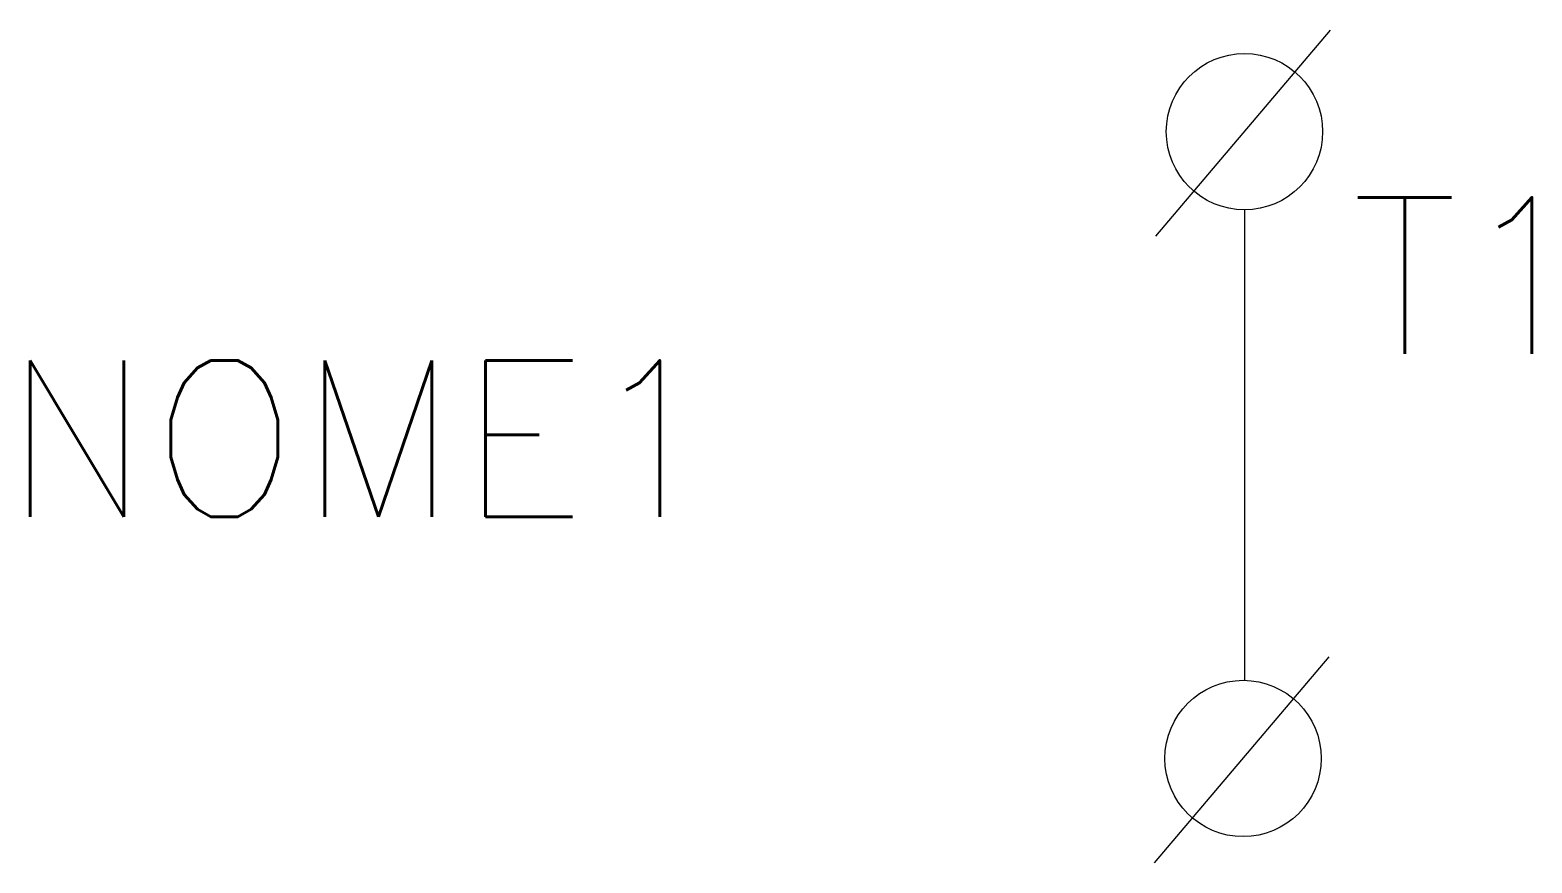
# Model space of a CAD drawing. Header units: millimetres. Extents: x 2356.6 to 2375.8, y 1408.5 to 1419.1.
import ezdxf
from ezdxf.enums import TextEntityAlignment as Align

# ---------------------------------------------------------------- set-up
doc = ezdxf.new("R2010")
doc.units = ezdxf.units.MM
doc.styles.add('ROMANS', font='romans.shx')

msp = doc.modelspace()

# ---------------------------------------------------------------- linework, layer by layer
for p, q in [((2370.959, 1416.491), (2373.196, 1419.128)), ((2370.942, 1408.473), (2373.178, 1411.11))]:
    msp.add_line(p, q)
msp.add_lwpolyline([(2372.095, 1416.828), (2372.095, 1410.809)])
for centre in [(2372.095, 1417.828), (2372.077, 1409.81)]:
    msp.add_circle(centre, 1)

# ---------------------------------------------------------------- texts
at = {"lineweight": -3, "style": 'ROMANS'}
for tag, height, p in [('T1', 2, (2373.459, 1414.387)), ('T2', 0.0002, (2372.077, 1408.81))]:
    msp.add_attdef(tag, text='', height=height, dxfattribs=at).set_placement(p, align=Align.BOTTOM_LEFT)
msp.add_attdef('NOME1', text='', height=2, dxfattribs=at).set_placement((2365.385, 1413.902), align=Align.MIDDLE_RIGHT)

doc.saveas('drawing.dxf')
